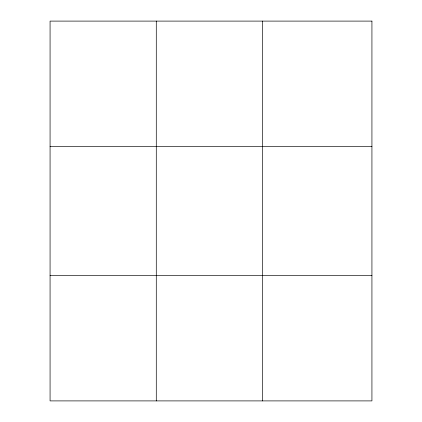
<?xml version="1.0" encoding="UTF-8"?>
<svg xmlns="http://www.w3.org/2000/svg" width="422" height="422" viewBox="0 0 422 422"><rect width="100%" height="100%" fill="white"/><g stroke="black" fill="none" stroke-linecap="round" stroke-linejoin="round"><path stroke-width="0.63" d="M156.282 400.9L156.282 21.1M262.5 400.9L262.5 21.1M50.07 146.434L371.93 146.434M50.07 275.566L371.93 275.566M371.93 21.1L371.93 400.9L50.07 400.9L50.07 21.1L371.93 21.1"/></g></svg>
